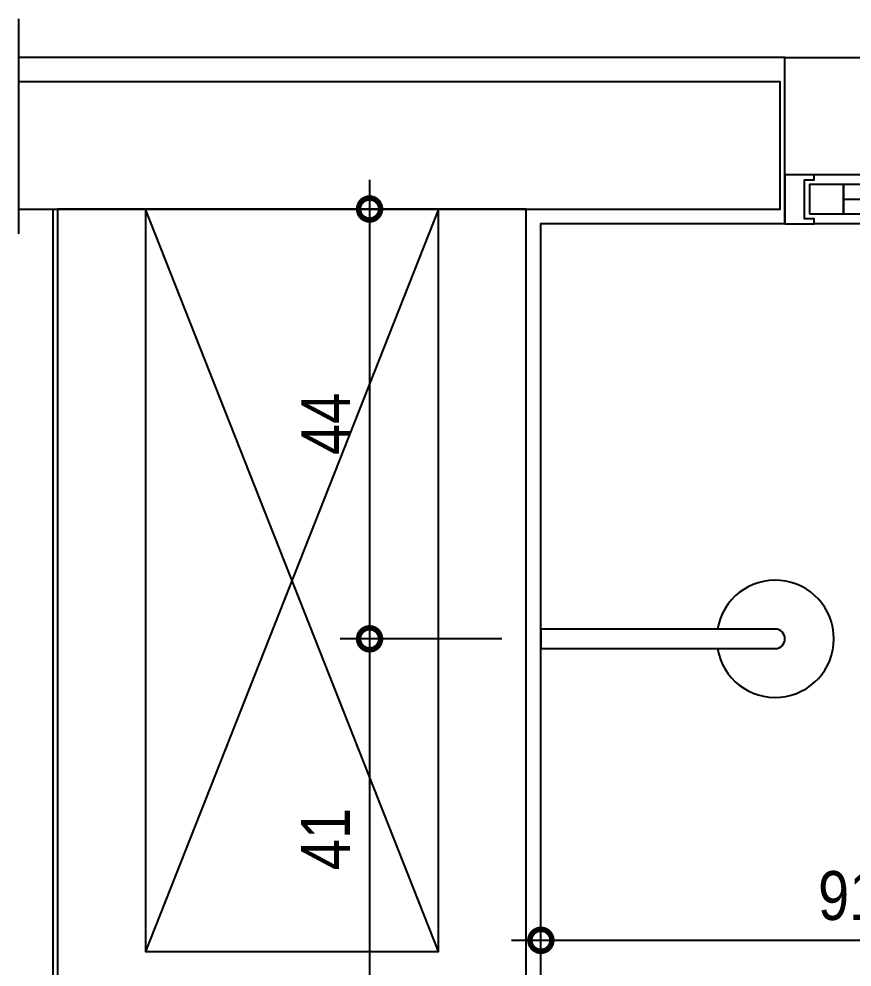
# Model space of a CAD drawing. Header units: metres. Extents: x 3 to 168, y -142 to 28.
# Drawn here: x 75.991 to 76.844, y 4.147 to 5.117 of the extents above; entities that cross this region are included whole.
import ezdxf

# ---------------------------------------------------------------- set-up
doc = ezdxf.new("R2010")
doc.units = ezdxf.units.M
for name, color, linetype in [('ARQ-ALV ACAB', 4, 'Continuous'), ('ARQ-ALV OSSO', 5, 'Continuous'), ('ARQ-AUX', 7, 'Continuous'), ('ARQ-CAX @ 1', 1, 'Continuous'), ('ARQ-DIM', 2, 'Continuous'), ('ARQ-HID', 2, 'Continuous'), ('ARQ-SIM', 1, 'Continuous')]:
    doc.layers.add(name, color=color, linetype=linetype)
doc.styles.add('Adesa', font='ARIALN.TTF')
doc.dimstyles.new('ADESA 1-0025', dxfattribs={"dimtxt": 0.05, "dimasz": 0.045, "dimexe": 0.03, "dimexo": 0.04, "dimgap": 0.02, "dimtad": 1, "dimtoh": 1, "dimdec": 0, "dimlfac": 100, "dimzin": 4, "dimtxsty": 'Adesa', "dimblk": 'DOTSMALL', "dimcen": 1, "dimdle": 0.03, "dimclrd": 1, "dimclre": 1, "dimclrt": 256, "dimazin": 1, "dimtm": 1e-09, "dimtfac": 1, "dimtdec": 0, "dimtix": 1, "dimtmove": 2, "dimatfit": 0, "dimldrblk": 'DOTSMALL', "dimfxl": 0.8, "dimtvp": 2, "dimtolj": 1, "dimtzin": 0, "dimarcsym": 0})

# ---------------------------------------------------------------- blocks, each defined once
blk = doc.blocks.new('CHUVEIRO')
at = {"ltscale": 0.025}
blk.add_lwpolyline([(-0.01, -0.24, 1), (0.01, -0.24), (0.01, 0), (-0.01, 0)], format="xyb", close=True, dxfattribs=at)
blk.add_arc((0, -0.24), 0.06, 99.5942, 80.40606, dxfattribs=at)
blk = doc.blocks.new('*U22')
at = {"color": 0, "linetype": 'ByBlock', "ltscale": 0.5}
for points in [[(0.02, -0.045), (0.02, -0.045), (0.02, -0.045), (0.02, -0.045), (0.02, -0.045), (0.02, -0.045), (0.02, -0.045), (0.02, -0.045), (0.02, -0.045), (0.03, -0.045), (0.03, -0.05), (0, -0.05), (0, 0), (0.03, 0), (0.03, -0.005), (0.02, -0.005), (0.02, -0.045)], [(0.58, -0.045), (0.58, -0.045), (0.58, -0.045), (0.58, -0.045), (0.58, -0.045), (0.58, -0.045), (0.58, -0.045), (0.58, -0.045), (0.58, -0.045), (0.57, -0.045), (0.57, -0.05), (0.6, -0.05), (0.6, 0), (0.57, 0), (0.57, -0.005), (0.58, -0.005), (0.58, -0.045)], [(0.025, -0.01), (0.06, -0.01), (0.06, -0.04), (0.025, -0.04)], [(0.575, -0.01), (0.54, -0.01), (0.54, -0.04), (0.575, -0.04)]]:
    blk.add_lwpolyline(points, close=True, dxfattribs=at)
at = {"color": 8, "linetype": 'ByBlock', "ltscale": 0.5}
for points in [[(0.57, 0), (0.03, 0)], [(0.57, -0.05), (0.03, -0.05)]]:
    blk.add_lwpolyline(points, dxfattribs=at)
at = {"color": 7, "linetype": 'ByBlock', "ltscale": 0.5}
blk.add_lwpolyline([(0.54, -0.01), (0.54, -0.04), (0.06, -0.04), (0.06, -0.01)], close=True, dxfattribs=at)
blk.add_lwpolyline([(0.06, -0.025), (0.54, -0.025)], dxfattribs=at)
blk = doc.blocks.new('_DotSmall')
at = {"color": 0, "linetype": 'ByBlock', "const_width": 0.5}
blk.add_lwpolyline([(-0.0625, 0, 1), (0.0625, 0, 1)], format="xyb", close=True, dxfattribs=at)
blk = doc.blocks.new('*D83')
at = {"layer": 'ARQ-DIM', "color": 1, "lineweight": -2, "transparency": 16777216}
for p, q in [((76.34993, 4.9525), (76.34993, 4.45251)), ((76.4704, 4.9225), (76.31993, 4.9225)), ((76.4854, 4.48251), (76.31993, 4.48251))]:
    blk.add_line(p, q, dxfattribs=at)
at = {"layer": 'Defpoints', "color": 0, "transparency": 16777216}
for p in [(76.5104, 4.9225), (76.34993, 4.48251), (76.5254, 4.48251)]:
    blk.add_point(p, dxfattribs=at)
at = {"layer": 'ARQ-DIM', "color": 1, "lineweight": -2, "transparency": 16777216, "xscale": 0.045, "yscale": 0.045, "zscale": 0.045}
for p, rotation in [((76.34993, 4.9225), 90), ((76.34993, 4.48251), 270)]:
    blk.add_blockref('_DotSmall', p, dxfattribs=dict(at, rotation=rotation))
at = {"layer": 'ARQ-DIM', "transparency": 16777216, "insert": (76.30493, 4.70251), "char_height": 0.05, "attachment_point": 5, "rotation": 90, "style": 'Adesa'}
blk.add_mtext('\\A1;44', dxfattribs=at)
blk = doc.blocks.new('*D84')
at = {"layer": 'ARQ-DIM', "color": 1, "lineweight": -2, "transparency": 16777216}
for p, q in [((76.34993, 4.51251), (76.34993, 4.04252)), ((76.4854, 4.48251), (76.31993, 4.48251)), ((76.4704, 4.07252), (76.31993, 4.07252))]:
    blk.add_line(p, q, dxfattribs=at)
at = {"layer": 'Defpoints', "color": 0, "transparency": 16777216}
for p in [(76.5254, 4.48251), (76.34993, 4.07252), (76.5104, 4.07252)]:
    blk.add_point(p, dxfattribs=at)
at = {"layer": 'ARQ-DIM', "color": 1, "lineweight": -2, "transparency": 16777216, "xscale": 0.045, "yscale": 0.045, "zscale": 0.045}
for p, rotation in [((76.34993, 4.48251), 90), ((76.34993, 4.07252), 270)]:
    blk.add_blockref('_DotSmall', p, dxfattribs=dict(at, rotation=rotation))
at = {"layer": 'ARQ-DIM', "transparency": 16777216, "insert": (76.30483, 4.27752), "char_height": 0.05, "attachment_point": 5, "rotation": 90, "style": 'Adesa'}
blk.add_mtext('\\A1;41', dxfattribs=at)
blk = doc.blocks.new('*D86')
at = {"layer": 'ARQ-DIM', "color": 1, "lineweight": -2, "transparency": 16777216}
for p, q in [((76.5254, 4.09752), (76.5254, 4.20386)), ((77.43547, 4.09752), (77.43547, 4.20386)), ((76.4954, 4.17386), (77.46547, 4.17386))]:
    blk.add_line(p, q, dxfattribs=at)
at = {"layer": 'Defpoints', "color": 0, "transparency": 16777216}
for p in [(77.43547, 4.17386), (76.5254, 4.05752), (77.43547, 4.05752)]:
    blk.add_point(p, dxfattribs=at)
at = {"layer": 'ARQ-DIM', "color": 1, "lineweight": -2, "transparency": 16777216, "xscale": 0.045, "yscale": 0.045, "zscale": 0.045, "rotation": 180}
blk.add_blockref('_DotSmall', (76.5254, 4.17386), dxfattribs=at)
at = {"layer": 'ARQ-DIM', "color": 1, "lineweight": -2, "transparency": 16777216, "xscale": 0.045, "yscale": 0.045, "zscale": 0.045}
blk.add_blockref('_DotSmall', (77.43547, 4.17386), dxfattribs=at)
at = {"layer": 'ARQ-DIM', "transparency": 16777216, "insert": (76.84113, 4.21939), "char_height": 0.05, "attachment_point": 5, "style": 'Adesa'}
blk.add_mtext('\\A1;91', dxfattribs=at)
blk = doc.blocks.new('AREAS MOLHADAS')
at = {"layer": 'ARQ-ALV ACAB'}
blk.add_lwpolyline([(75.99082, 4.9225), (76.0254, 4.9225), (76.0254, 2.54752), (76.7054, 2.54752), (76.7054, 2.65752), (76.13539, 2.65752), (76.13539, 4.05752), (76.5254, 4.05752), (76.5254, 4.9075), (76.77535, 4.90751), (76.77535, 5.07754), (75.99082, 5.07753)], dxfattribs=at)
at = {"layer": 'ARQ-ALV OSSO'}
blk.add_lwpolyline([(75.99082, 4.9225), (76.77032, 4.9225), (76.77032, 5.05254), (75.99082, 5.05254)], dxfattribs=at)
for points in [[(76.0304, 4.9225), (76.0304, 2.55252), (76.7004, 2.55252), (76.7004, 2.64252), (76.12039, 2.64252), (76.12039, 4.07252), (76.5104, 4.07252), (76.5104, 4.9225)], [(76.4204, 4.9225), (76.1204, 4.9225), (76.1204, 4.16252), (76.4204, 4.16252)]]:
    blk.add_lwpolyline(points, close=True, dxfattribs=at)
at = {"layer": 'ARQ-AUX'}
for points in [[(75.99082, 4.89722), (75.99082, 5.11705)], [(76.77535, 5.07754), (77.3754, 5.07753)]]:
    blk.add_lwpolyline(points, dxfattribs=at)
at = {"layer": 'ARQ-SIM'}
for points in [[(76.4204, 4.9225), (76.1204, 4.16252)], [(76.4204, 4.16252), (76.1204, 4.9225)]]:
    blk.add_lwpolyline(points, dxfattribs=at)
at = {"layer": 'ARQ-CAX @ 1', "xscale": -1, "rotation": 180}
blk.add_blockref('*U22', (76.77535, 4.90748), dxfattribs=at)
at = {"layer": 'ARQ-HID', "rotation": 90}
blk.add_blockref('CHUVEIRO', (76.5254, 4.48251), dxfattribs=at)
at = {"layer": 'ARQ-DIM'}
for base, p1, p2, picture, middle in [((76.34993, 4.48251), (76.5104, 4.9225), (76.5254, 4.48251), '*D83', (76.30493, 4.70251)), ((76.34993, 4.07252), (76.5254, 4.48251), (76.5104, 4.07252), '*D84', (76.30483, 4.27752))]:
    dim = blk.add_linear_dim(base=base, p1=p1, p2=p2, angle=90, dimstyle='ADESA 1-0025', dxfattribs=at)
    dim.commit()
    dim.dimension.update_dxf_attribs({"geometry": picture, "text_midpoint": middle})
dim = blk.add_linear_dim(base=(77.43547, 4.17386), p1=(76.5254, 4.05752), p2=(77.43547, 4.05752), dimstyle='ADESA 1-0025', dxfattribs=at)
dim.commit()
dim.dimension.update_dxf_attribs({"geometry": '*D86', "text_midpoint": (76.84113, 4.21939), "dimtype": 128})

msp = doc.modelspace()

# ---------------------------------------------------------------- block references
msp.add_blockref('AREAS MOLHADAS', (0, 0))

doc.saveas('drawing.dxf')
